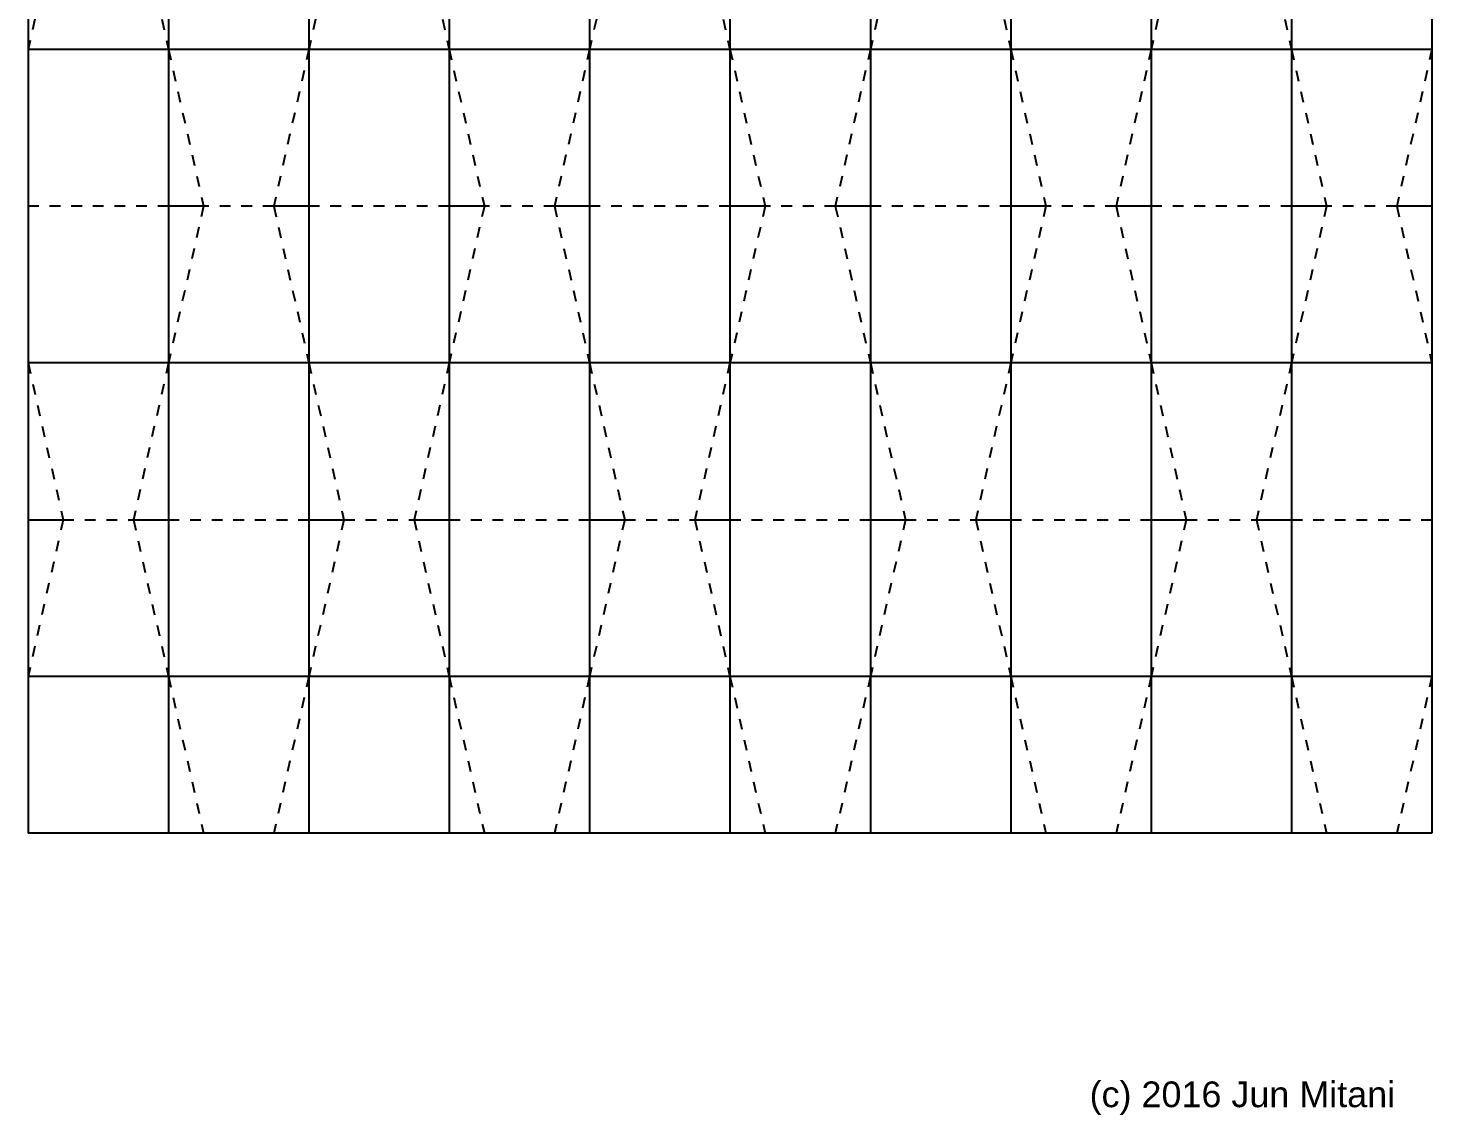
# Model space of a CAD drawing. Extents: x 11 to 197, y -288 to -9.
# Drawn here: x 13.9 to 197.2, y -287.6 to -145.7 of the extents above; entities that cross this region are included whole.
import ezdxf

# ---------------------------------------------------------------- set-up
doc = ezdxf.new("R2010")
doc.units = 0
for name, pattern in [('AI-LINETYPE-100', [2.822222, 1.411111, -1.411111]), ('AI-LINETYPE-111', [2.822222, 1.411111, -1.411111]), ('AI-LINETYPE-112', [2.822222, 1.411111, -1.411111]), ('AI-LINETYPE-113', [2.822222, 1.411111, -1.411111]), ('AI-LINETYPE-114', [2.822222, 1.411111, -1.411111]), ('AI-LINETYPE-115', [2.822222, 1.411111, -1.411111]), ('AI-LINETYPE-116', [2.822222, 1.411111, -1.411111]), ('AI-LINETYPE-117', [2.822222, 1.411111, -1.411111]), ('AI-LINETYPE-118', [2.822222, 1.411111, -1.411111]), ('AI-LINETYPE-119', [2.822222, 1.411111, -1.411111]), ('AI-LINETYPE-120', [2.822222, 1.411111, -1.411111]), ('AI-LINETYPE-131', [2.822222, 1.411111, -1.411111]), ('AI-LINETYPE-132', [2.822222, 1.411111, -1.411111]), ('AI-LINETYPE-133', [2.822222, 1.411111, -1.411111]), ('AI-LINETYPE-134', [2.822222, 1.411111, -1.411111]), ('AI-LINETYPE-135', [2.822222, 1.411111, -1.411111]), ('AI-LINETYPE-136', [2.822222, 1.411111, -1.411111]), ('AI-LINETYPE-137', [2.822222, 1.411111, -1.411111]), ('AI-LINETYPE-138', [2.822222, 1.411111, -1.411111]), ('AI-LINETYPE-139', [2.822222, 1.411111, -1.411111]), ('AI-LINETYPE-140', [2.822222, 1.411111, -1.411111]), ('AI-LINETYPE-41', [2.822222, 1.411111, -1.411111]), ('AI-LINETYPE-42', [2.822222, 1.411111, -1.411111]), ('AI-LINETYPE-43', [2.822222, 1.411111, -1.411111]), ('AI-LINETYPE-44', [2.822222, 1.411111, -1.411111]), ('AI-LINETYPE-45', [2.822222, 1.411111, -1.411111]), ('AI-LINETYPE-46', [2.822222, 1.411111, -1.411111]), ('AI-LINETYPE-47', [2.822222, 1.411111, -1.411111]), ('AI-LINETYPE-48', [2.822222, 1.411111, -1.411111]), ('AI-LINETYPE-49', [2.822222, 1.411111, -1.411111]), ('AI-LINETYPE-50', [2.822222, 1.411111, -1.411111]), ('AI-LINETYPE-51', [2.822222, 1.411111, -1.411111]), ('AI-LINETYPE-52', [2.822222, 1.411111, -1.411111]), ('AI-LINETYPE-53', [2.822222, 1.411111, -1.411111]), ('AI-LINETYPE-54', [2.822222, 1.411111, -1.411111]), ('AI-LINETYPE-55', [2.822222, 1.411111, -1.411111]), ('AI-LINETYPE-56', [2.822222, 1.411111, -1.411111]), ('AI-LINETYPE-57', [2.822222, 1.411111, -1.411111]), ('AI-LINETYPE-58', [2.822222, 1.411111, -1.411111]), ('AI-LINETYPE-59', [2.822222, 1.411111, -1.411111]), ('AI-LINETYPE-60', [2.822222, 1.411111, -1.411111]), ('AI-LINETYPE-61', [2.822222, 1.411111, -1.411111]), ('AI-LINETYPE-62', [2.822222, 1.411111, -1.411111]), ('AI-LINETYPE-63', [2.822222, 1.411111, -1.411111]), ('AI-LINETYPE-64', [2.822222, 1.411111, -1.411111]), ('AI-LINETYPE-65', [2.822222, 1.411111, -1.411111]), ('AI-LINETYPE-66', [2.822222, 1.411111, -1.411111]), ('AI-LINETYPE-67', [2.822222, 1.411111, -1.411111]), ('AI-LINETYPE-68', [2.822222, 1.411111, -1.411111]), ('AI-LINETYPE-69', [2.822222, 1.411111, -1.411111]), ('AI-LINETYPE-70', [2.822222, 1.411111, -1.411111]), ('AI-LINETYPE-71', [2.822222, 1.411111, -1.411111]), ('AI-LINETYPE-72', [2.822222, 1.411111, -1.411111]), ('AI-LINETYPE-73', [2.822222, 1.411111, -1.411111]), ('AI-LINETYPE-74', [2.822222, 1.411111, -1.411111]), ('AI-LINETYPE-75', [2.822222, 1.411111, -1.411111]), ('AI-LINETYPE-76', [2.822222, 1.411111, -1.411111]), ('AI-LINETYPE-77', [2.822222, 1.411111, -1.411111]), ('AI-LINETYPE-78', [2.822222, 1.411111, -1.411111]), ('AI-LINETYPE-79', [2.822222, 1.411111, -1.411111]), ('AI-LINETYPE-80', [2.822222, 1.411111, -1.411111]), ('AI-LINETYPE-81', [2.822222, 1.411111, -1.411111]), ('AI-LINETYPE-82', [2.822222, 1.411111, -1.411111]), ('AI-LINETYPE-83', [2.822222, 1.411111, -1.411111]), ('AI-LINETYPE-84', [2.822222, 1.411111, -1.411111]), ('AI-LINETYPE-85', [2.822222, 1.411111, -1.411111]), ('AI-LINETYPE-86', [2.822222, 1.411111, -1.411111]), ('AI-LINETYPE-87', [2.822222, 1.411111, -1.411111]), ('AI-LINETYPE-88', [2.822222, 1.411111, -1.411111]), ('AI-LINETYPE-89', [2.822222, 1.411111, -1.411111]), ('AI-LINETYPE-90', [2.822222, 1.411111, -1.411111]), ('AI-LINETYPE-91', [2.822222, 1.411111, -1.411111]), ('AI-LINETYPE-92', [2.822222, 1.411111, -1.411111]), ('AI-LINETYPE-93', [2.822222, 1.411111, -1.411111]), ('AI-LINETYPE-94', [2.822222, 1.411111, -1.411111]), ('AI-LINETYPE-95', [2.822222, 1.411111, -1.411111]), ('AI-LINETYPE-96', [2.822222, 1.411111, -1.411111]), ('AI-LINETYPE-97', [2.822222, 1.411111, -1.411111]), ('AI-LINETYPE-98', [2.822222, 1.411111, -1.411111]), ('AI-LINETYPE-99', [2.822222, 1.411111, -1.411111])]:
    doc.linetypes.add(name, pattern=pattern)
for name, color, linetype in [('CUTLINE', 7, 'CONTINUOUS'), ('MOUNTAINLINE', 7, 'CONTINUOUS'), ('TEXT', 7, 'CONTINUOUS'), ('VALLEYLINE', 7, 'CONTINUOUS')]:
    doc.layers.add(name, color=color, linetype=linetype)

# ---------------------------------------------------------------- blocks, each defined once
blk = doc.blocks.new('BLOCK_3')
at = {"layer": 'CUTLINE', "color": 7}
blk.add_lwpolyline([(197.2, -250.84), (13.92, -250.84)], dxfattribs=at)
blk = doc.blocks.new('BLOCK_5')
at = {"layer": 'CUTLINE', "color": 7}
blk.add_lwpolyline([(13.92, -128.07), (13.92, -250.84)], dxfattribs=at)
blk = doc.blocks.new('BLOCK_6')
at = {"layer": 'CUTLINE', "color": 7}
blk.add_lwpolyline([(197.2, -128.07), (197.2, -250.84)], dxfattribs=at)
blk = doc.blocks.new('BLOCK_48')
at = {"layer": 'VALLEYLINE', "color": 7, "linetype": 'AI-LINETYPE-41'}
blk.add_lwpolyline([(18.5, -128.07), (13.92, -148.53)], dxfattribs=at)
blk = doc.blocks.new('BLOCK_49')
at = {"layer": 'VALLEYLINE', "color": 7, "linetype": 'AI-LINETYPE-42'}
blk.add_lwpolyline([(197.2, -148.53), (192.62, -168.99)], dxfattribs=at)
blk = doc.blocks.new('BLOCK_50')
at = {"layer": 'VALLEYLINE', "color": 7, "linetype": 'AI-LINETYPE-43'}
blk.add_lwpolyline([(192.62, -168.99), (197.2, -189.46)], dxfattribs=at)
blk = doc.blocks.new('BLOCK_51')
at = {"layer": 'VALLEYLINE', "color": 7, "linetype": 'AI-LINETYPE-44'}
blk.add_lwpolyline([(13.92, -189.46), (18.5, -209.92)], dxfattribs=at)
blk = doc.blocks.new('BLOCK_52')
at = {"layer": 'VALLEYLINE', "color": 7, "linetype": 'AI-LINETYPE-45'}
blk.add_lwpolyline([(174.29, -128.07), (178.87, -148.53)], dxfattribs=at)
blk = doc.blocks.new('BLOCK_53')
at = {"layer": 'VALLEYLINE', "color": 7, "linetype": 'AI-LINETYPE-46'}
blk.add_lwpolyline([(178.87, -148.53), (183.46, -168.99)], dxfattribs=at)
blk = doc.blocks.new('BLOCK_54')
at = {"layer": 'VALLEYLINE', "color": 7, "linetype": 'AI-LINETYPE-47'}
blk.add_lwpolyline([(183.46, -168.99), (178.87, -189.46)], dxfattribs=at)
blk = doc.blocks.new('BLOCK_55')
at = {"layer": 'VALLEYLINE', "color": 7, "linetype": 'AI-LINETYPE-48'}
blk.add_lwpolyline([(178.87, -189.46), (174.29, -209.92)], dxfattribs=at)
blk = doc.blocks.new('BLOCK_56')
at = {"layer": 'VALLEYLINE', "color": 7, "linetype": 'AI-LINETYPE-49'}
blk.add_lwpolyline([(165.13, -128.07), (160.55, -148.53)], dxfattribs=at)
blk = doc.blocks.new('BLOCK_57')
at = {"layer": 'VALLEYLINE', "color": 7, "linetype": 'AI-LINETYPE-50'}
blk.add_lwpolyline([(160.55, -148.53), (155.96, -168.99)], dxfattribs=at)
blk = doc.blocks.new('BLOCK_58')
at = {"layer": 'VALLEYLINE', "color": 7, "linetype": 'AI-LINETYPE-51'}
blk.add_lwpolyline([(155.96, -168.99), (160.55, -189.46)], dxfattribs=at)
blk = doc.blocks.new('BLOCK_59')
at = {"layer": 'VALLEYLINE', "color": 7, "linetype": 'AI-LINETYPE-52'}
blk.add_lwpolyline([(160.55, -189.46), (165.13, -209.92)], dxfattribs=at)
blk = doc.blocks.new('BLOCK_60')
at = {"layer": 'VALLEYLINE', "color": 7, "linetype": 'AI-LINETYPE-53'}
blk.add_lwpolyline([(137.64, -128.07), (142.22, -148.53)], dxfattribs=at)
blk = doc.blocks.new('BLOCK_61')
at = {"layer": 'VALLEYLINE', "color": 7, "linetype": 'AI-LINETYPE-54'}
blk.add_lwpolyline([(142.22, -148.53), (146.8, -168.99)], dxfattribs=at)
blk = doc.blocks.new('BLOCK_62')
at = {"layer": 'VALLEYLINE', "color": 7, "linetype": 'AI-LINETYPE-55'}
blk.add_lwpolyline([(146.8, -168.99), (142.22, -189.46)], dxfattribs=at)
blk = doc.blocks.new('BLOCK_63')
at = {"layer": 'VALLEYLINE', "color": 7, "linetype": 'AI-LINETYPE-56'}
blk.add_lwpolyline([(142.22, -189.46), (137.64, -209.92)], dxfattribs=at)
blk = doc.blocks.new('BLOCK_64')
at = {"layer": 'VALLEYLINE', "color": 7, "linetype": 'AI-LINETYPE-57'}
blk.add_lwpolyline([(128.47, -128.07), (123.89, -148.53)], dxfattribs=at)
blk = doc.blocks.new('BLOCK_65')
at = {"layer": 'VALLEYLINE', "color": 7, "linetype": 'AI-LINETYPE-58'}
blk.add_lwpolyline([(123.89, -148.53), (119.31, -168.99)], dxfattribs=at)
blk = doc.blocks.new('BLOCK_66')
at = {"layer": 'VALLEYLINE', "color": 7, "linetype": 'AI-LINETYPE-59'}
blk.add_lwpolyline([(119.31, -168.99), (123.89, -189.46)], dxfattribs=at)
blk = doc.blocks.new('BLOCK_67')
at = {"layer": 'VALLEYLINE', "color": 7, "linetype": 'AI-LINETYPE-60'}
blk.add_lwpolyline([(123.89, -189.46), (128.47, -209.92)], dxfattribs=at)
blk = doc.blocks.new('BLOCK_68')
at = {"layer": 'VALLEYLINE', "color": 7, "linetype": 'AI-LINETYPE-61'}
blk.add_lwpolyline([(100.98, -128.07), (105.56, -148.53)], dxfattribs=at)
blk = doc.blocks.new('BLOCK_69')
at = {"layer": 'VALLEYLINE', "color": 7, "linetype": 'AI-LINETYPE-62'}
blk.add_lwpolyline([(105.56, -148.53), (110.14, -168.99)], dxfattribs=at)
blk = doc.blocks.new('BLOCK_70')
at = {"layer": 'VALLEYLINE', "color": 7, "linetype": 'AI-LINETYPE-63'}
blk.add_lwpolyline([(110.14, -168.99), (105.56, -189.46)], dxfattribs=at)
blk = doc.blocks.new('BLOCK_71')
at = {"layer": 'VALLEYLINE', "color": 7, "linetype": 'AI-LINETYPE-64'}
blk.add_lwpolyline([(105.56, -189.46), (100.98, -209.92)], dxfattribs=at)
blk = doc.blocks.new('BLOCK_72')
at = {"layer": 'VALLEYLINE', "color": 7, "linetype": 'AI-LINETYPE-65'}
blk.add_lwpolyline([(91.81, -128.07), (87.23, -148.53)], dxfattribs=at)
blk = doc.blocks.new('BLOCK_73')
at = {"layer": 'VALLEYLINE', "color": 7, "linetype": 'AI-LINETYPE-66'}
blk.add_lwpolyline([(87.23, -148.53), (82.65, -168.99)], dxfattribs=at)
blk = doc.blocks.new('BLOCK_74')
at = {"layer": 'VALLEYLINE', "color": 7, "linetype": 'AI-LINETYPE-67'}
blk.add_lwpolyline([(82.65, -168.99), (87.23, -189.46)], dxfattribs=at)
blk = doc.blocks.new('BLOCK_75')
at = {"layer": 'VALLEYLINE', "color": 7, "linetype": 'AI-LINETYPE-68'}
blk.add_lwpolyline([(87.23, -189.46), (91.81, -209.92)], dxfattribs=at)
blk = doc.blocks.new('BLOCK_76')
at = {"layer": 'VALLEYLINE', "color": 7, "linetype": 'AI-LINETYPE-69'}
blk.add_lwpolyline([(64.32, -128.07), (68.9, -148.53)], dxfattribs=at)
blk = doc.blocks.new('BLOCK_77')
at = {"layer": 'VALLEYLINE', "color": 7, "linetype": 'AI-LINETYPE-70'}
blk.add_lwpolyline([(68.9, -148.53), (73.49, -168.99)], dxfattribs=at)
blk = doc.blocks.new('BLOCK_78')
at = {"layer": 'VALLEYLINE', "color": 7, "linetype": 'AI-LINETYPE-71'}
blk.add_lwpolyline([(73.49, -168.99), (68.9, -189.46)], dxfattribs=at)
blk = doc.blocks.new('BLOCK_79')
at = {"layer": 'VALLEYLINE', "color": 7, "linetype": 'AI-LINETYPE-72'}
blk.add_lwpolyline([(68.9, -189.46), (64.32, -209.92)], dxfattribs=at)
blk = doc.blocks.new('BLOCK_80')
at = {"layer": 'VALLEYLINE', "color": 7, "linetype": 'AI-LINETYPE-73'}
blk.add_lwpolyline([(50.58, -189.46), (55.16, -209.92)], dxfattribs=at)
blk = doc.blocks.new('BLOCK_81')
at = {"layer": 'VALLEYLINE', "color": 7, "linetype": 'AI-LINETYPE-74'}
blk.add_lwpolyline([(50.58, -148.53), (45.99, -168.99)], dxfattribs=at)
blk = doc.blocks.new('BLOCK_82')
at = {"layer": 'VALLEYLINE', "color": 7, "linetype": 'AI-LINETYPE-75'}
blk.add_lwpolyline([(45.99, -168.99), (50.58, -189.46)], dxfattribs=at)
blk = doc.blocks.new('BLOCK_83')
at = {"layer": 'VALLEYLINE', "color": 7, "linetype": 'AI-LINETYPE-76'}
blk.add_lwpolyline([(55.16, -128.07), (50.58, -148.53)], dxfattribs=at)
blk = doc.blocks.new('BLOCK_84')
at = {"layer": 'VALLEYLINE', "color": 7, "linetype": 'AI-LINETYPE-77'}
blk.add_lwpolyline([(27.67, -128.07), (32.25, -148.53)], dxfattribs=at)
blk = doc.blocks.new('BLOCK_85')
at = {"layer": 'VALLEYLINE', "color": 7, "linetype": 'AI-LINETYPE-78'}
blk.add_lwpolyline([(32.25, -148.53), (36.83, -168.99)], dxfattribs=at)
blk = doc.blocks.new('BLOCK_86')
at = {"layer": 'VALLEYLINE', "color": 7, "linetype": 'AI-LINETYPE-79'}
blk.add_lwpolyline([(36.83, -168.99), (32.25, -189.46)], dxfattribs=at)
blk = doc.blocks.new('BLOCK_87')
at = {"layer": 'VALLEYLINE', "color": 7, "linetype": 'AI-LINETYPE-80'}
blk.add_lwpolyline([(32.25, -189.46), (27.67, -209.92)], dxfattribs=at)
blk = doc.blocks.new('BLOCK_88')
at = {"layer": 'VALLEYLINE', "color": 7, "linetype": 'AI-LINETYPE-81'}
blk.add_lwpolyline([(18.5, -209.92), (13.92, -230.38)], dxfattribs=at)
blk = doc.blocks.new('BLOCK_89')
at = {"layer": 'VALLEYLINE', "color": 7, "linetype": 'AI-LINETYPE-82'}
blk.add_lwpolyline([(197.2, -230.38), (192.62, -250.84)], dxfattribs=at)
blk = doc.blocks.new('BLOCK_90')
at = {"layer": 'VALLEYLINE', "color": 7, "linetype": 'AI-LINETYPE-83'}
blk.add_lwpolyline([(174.29, -209.92), (178.87, -230.38)], dxfattribs=at)
blk = doc.blocks.new('BLOCK_91')
at = {"layer": 'VALLEYLINE', "color": 7, "linetype": 'AI-LINETYPE-84'}
blk.add_lwpolyline([(178.87, -230.38), (183.46, -250.84)], dxfattribs=at)
blk = doc.blocks.new('BLOCK_92')
at = {"layer": 'VALLEYLINE', "color": 7, "linetype": 'AI-LINETYPE-85'}
blk.add_lwpolyline([(165.13, -209.92), (160.55, -230.38)], dxfattribs=at)
blk = doc.blocks.new('BLOCK_93')
at = {"layer": 'VALLEYLINE', "color": 7, "linetype": 'AI-LINETYPE-86'}
blk.add_lwpolyline([(160.55, -230.38), (155.96, -250.84)], dxfattribs=at)
blk = doc.blocks.new('BLOCK_94')
at = {"layer": 'VALLEYLINE', "color": 7, "linetype": 'AI-LINETYPE-87'}
blk.add_lwpolyline([(137.64, -209.92), (142.22, -230.38)], dxfattribs=at)
blk = doc.blocks.new('BLOCK_95')
at = {"layer": 'VALLEYLINE', "color": 7, "linetype": 'AI-LINETYPE-88'}
blk.add_lwpolyline([(142.22, -230.38), (146.8, -250.84)], dxfattribs=at)
blk = doc.blocks.new('BLOCK_96')
at = {"layer": 'VALLEYLINE', "color": 7, "linetype": 'AI-LINETYPE-89'}
blk.add_lwpolyline([(128.47, -209.92), (123.89, -230.38)], dxfattribs=at)
blk = doc.blocks.new('BLOCK_97')
at = {"layer": 'VALLEYLINE', "color": 7, "linetype": 'AI-LINETYPE-90'}
blk.add_lwpolyline([(123.89, -230.38), (119.31, -250.84)], dxfattribs=at)
blk = doc.blocks.new('BLOCK_98')
at = {"layer": 'VALLEYLINE', "color": 7, "linetype": 'AI-LINETYPE-91'}
blk.add_lwpolyline([(100.98, -209.92), (105.56, -230.38)], dxfattribs=at)
blk = doc.blocks.new('BLOCK_99')
at = {"layer": 'VALLEYLINE', "color": 7, "linetype": 'AI-LINETYPE-92'}
blk.add_lwpolyline([(105.56, -230.38), (110.14, -250.84)], dxfattribs=at)
blk = doc.blocks.new('BLOCK_100')
at = {"layer": 'VALLEYLINE', "color": 7, "linetype": 'AI-LINETYPE-93'}
blk.add_lwpolyline([(91.81, -209.92), (87.23, -230.38)], dxfattribs=at)
blk = doc.blocks.new('BLOCK_101')
at = {"layer": 'VALLEYLINE', "color": 7, "linetype": 'AI-LINETYPE-94'}
blk.add_lwpolyline([(87.23, -230.38), (82.65, -250.84)], dxfattribs=at)
blk = doc.blocks.new('BLOCK_102')
at = {"layer": 'VALLEYLINE', "color": 7, "linetype": 'AI-LINETYPE-95'}
blk.add_lwpolyline([(64.32, -209.92), (68.9, -230.38)], dxfattribs=at)
blk = doc.blocks.new('BLOCK_103')
at = {"layer": 'VALLEYLINE', "color": 7, "linetype": 'AI-LINETYPE-96'}
blk.add_lwpolyline([(68.9, -230.38), (73.49, -250.84)], dxfattribs=at)
blk = doc.blocks.new('BLOCK_104')
at = {"layer": 'VALLEYLINE', "color": 7, "linetype": 'AI-LINETYPE-97'}
blk.add_lwpolyline([(50.58, -230.38), (45.99, -250.84)], dxfattribs=at)
blk = doc.blocks.new('BLOCK_105')
at = {"layer": 'VALLEYLINE', "color": 7, "linetype": 'AI-LINETYPE-98'}
blk.add_lwpolyline([(55.16, -209.92), (50.58, -230.38)], dxfattribs=at)
blk = doc.blocks.new('BLOCK_106')
at = {"layer": 'VALLEYLINE', "color": 7, "linetype": 'AI-LINETYPE-99'}
blk.add_lwpolyline([(27.67, -209.92), (32.25, -230.38)], dxfattribs=at)
blk = doc.blocks.new('BLOCK_107')
at = {"layer": 'VALLEYLINE', "color": 7, "linetype": 'AI-LINETYPE-100'}
blk.add_lwpolyline([(32.25, -230.38), (36.83, -250.84)], dxfattribs=at)
blk = doc.blocks.new('BLOCK_118')
at = {"layer": 'VALLEYLINE', "color": 7, "linetype": 'AI-LINETYPE-111'}
blk.add_lwpolyline([(32.25, -168.99), (13.92, -168.99)], dxfattribs=at)
blk = doc.blocks.new('BLOCK_119')
at = {"layer": 'VALLEYLINE', "color": 7, "linetype": 'AI-LINETYPE-112'}
blk.add_lwpolyline([(45.99, -168.99), (36.83, -168.99)], dxfattribs=at)
blk = doc.blocks.new('BLOCK_120')
at = {"layer": 'VALLEYLINE', "color": 7, "linetype": 'AI-LINETYPE-113'}
blk.add_lwpolyline([(82.65, -168.99), (73.49, -168.99)], dxfattribs=at)
blk = doc.blocks.new('BLOCK_121')
at = {"layer": 'VALLEYLINE', "color": 7, "linetype": 'AI-LINETYPE-114'}
blk.add_lwpolyline([(68.9, -168.99), (50.58, -168.99)], dxfattribs=at)
blk = doc.blocks.new('BLOCK_122')
at = {"layer": 'VALLEYLINE', "color": 7, "linetype": 'AI-LINETYPE-115'}
blk.add_lwpolyline([(105.56, -168.99), (87.23, -168.99)], dxfattribs=at)
blk = doc.blocks.new('BLOCK_123')
at = {"layer": 'VALLEYLINE', "color": 7, "linetype": 'AI-LINETYPE-116'}
blk.add_lwpolyline([(119.31, -168.99), (110.14, -168.99)], dxfattribs=at)
blk = doc.blocks.new('BLOCK_124')
at = {"layer": 'VALLEYLINE', "color": 7, "linetype": 'AI-LINETYPE-117'}
blk.add_lwpolyline([(155.96, -168.99), (146.8, -168.99)], dxfattribs=at)
blk = doc.blocks.new('BLOCK_125')
at = {"layer": 'VALLEYLINE', "color": 7, "linetype": 'AI-LINETYPE-118'}
blk.add_lwpolyline([(142.22, -168.99), (123.89, -168.99)], dxfattribs=at)
blk = doc.blocks.new('BLOCK_126')
at = {"layer": 'VALLEYLINE', "color": 7, "linetype": 'AI-LINETYPE-119'}
blk.add_lwpolyline([(178.88, -168.99), (160.55, -168.99)], dxfattribs=at)
blk = doc.blocks.new('BLOCK_127')
at = {"layer": 'VALLEYLINE', "color": 7, "linetype": 'AI-LINETYPE-120'}
blk.add_lwpolyline([(192.62, -168.99), (183.46, -168.99)], dxfattribs=at)
blk = doc.blocks.new('BLOCK_138')
at = {"layer": 'VALLEYLINE', "color": 7, "linetype": 'AI-LINETYPE-131'}
blk.add_lwpolyline([(178.88, -209.92), (197.2, -209.92)], dxfattribs=at)
blk = doc.blocks.new('BLOCK_139')
at = {"layer": 'VALLEYLINE', "color": 7, "linetype": 'AI-LINETYPE-132'}
blk.add_lwpolyline([(165.13, -209.92), (174.29, -209.92)], dxfattribs=at)
blk = doc.blocks.new('BLOCK_140')
at = {"layer": 'VALLEYLINE', "color": 7, "linetype": 'AI-LINETYPE-133'}
blk.add_lwpolyline([(128.47, -209.92), (137.64, -209.92)], dxfattribs=at)
blk = doc.blocks.new('BLOCK_141')
at = {"layer": 'VALLEYLINE', "color": 7, "linetype": 'AI-LINETYPE-134'}
blk.add_lwpolyline([(142.22, -209.92), (160.55, -209.92)], dxfattribs=at)
blk = doc.blocks.new('BLOCK_142')
at = {"layer": 'VALLEYLINE', "color": 7, "linetype": 'AI-LINETYPE-135'}
blk.add_lwpolyline([(105.56, -209.92), (123.89, -209.92)], dxfattribs=at)
blk = doc.blocks.new('BLOCK_143')
at = {"layer": 'VALLEYLINE', "color": 7, "linetype": 'AI-LINETYPE-136'}
blk.add_lwpolyline([(91.81, -209.92), (100.98, -209.92)], dxfattribs=at)
blk = doc.blocks.new('BLOCK_144')
at = {"layer": 'VALLEYLINE', "color": 7, "linetype": 'AI-LINETYPE-137'}
blk.add_lwpolyline([(55.16, -209.92), (64.32, -209.92)], dxfattribs=at)
blk = doc.blocks.new('BLOCK_145')
at = {"layer": 'VALLEYLINE', "color": 7, "linetype": 'AI-LINETYPE-138'}
blk.add_lwpolyline([(68.91, -209.92), (87.23, -209.92)], dxfattribs=at)
blk = doc.blocks.new('BLOCK_146')
at = {"layer": 'VALLEYLINE', "color": 7, "linetype": 'AI-LINETYPE-139'}
blk.add_lwpolyline([(32.25, -209.92), (50.58, -209.92)], dxfattribs=at)
blk = doc.blocks.new('BLOCK_147')
at = {"layer": 'VALLEYLINE', "color": 7, "linetype": 'AI-LINETYPE-140'}
blk.add_lwpolyline([(18.5, -209.92), (27.67, -209.92)], dxfattribs=at)
blk = doc.blocks.new('BLOCK_177')
at = {"layer": 'MOUNTAINLINE', "color": 7}
blk.add_lwpolyline([(178.87, -128.07), (178.87, -250.84)], dxfattribs=at)
blk = doc.blocks.new('BLOCK_178')
at = {"layer": 'MOUNTAINLINE', "color": 7}
blk.add_lwpolyline([(160.55, -128.07), (160.55, -250.84)], dxfattribs=at)
blk = doc.blocks.new('BLOCK_179')
at = {"layer": 'MOUNTAINLINE', "color": 7}
blk.add_lwpolyline([(142.22, -128.07), (142.22, -250.84)], dxfattribs=at)
blk = doc.blocks.new('BLOCK_180')
at = {"layer": 'MOUNTAINLINE', "color": 7}
blk.add_lwpolyline([(123.89, -128.07), (123.89, -250.84)], dxfattribs=at)
blk = doc.blocks.new('BLOCK_181')
at = {"layer": 'MOUNTAINLINE', "color": 7}
blk.add_lwpolyline([(105.56, -128.07), (105.56, -250.84)], dxfattribs=at)
blk = doc.blocks.new('BLOCK_182')
at = {"layer": 'MOUNTAINLINE', "color": 7}
blk.add_lwpolyline([(87.23, -128.07), (87.23, -250.84)], dxfattribs=at)
blk = doc.blocks.new('BLOCK_183')
at = {"layer": 'MOUNTAINLINE', "color": 7}
blk.add_lwpolyline([(68.9, -128.07), (68.9, -250.84)], dxfattribs=at)
blk = doc.blocks.new('BLOCK_184')
at = {"layer": 'MOUNTAINLINE', "color": 7}
blk.add_lwpolyline([(50.58, -128.07), (50.58, -250.84)], dxfattribs=at)
blk = doc.blocks.new('BLOCK_185')
at = {"layer": 'MOUNTAINLINE', "color": 7}
blk.add_lwpolyline([(32.25, -128.07), (32.25, -250.84)], dxfattribs=at)
blk = doc.blocks.new('BLOCK_186')
at = {"layer": 'MOUNTAINLINE', "color": 7}
blk.add_lwpolyline([(197.2, -148.53), (178.87, -148.53)], dxfattribs=at)
blk = doc.blocks.new('BLOCK_187')
at = {"layer": 'MOUNTAINLINE', "color": 7}
blk.add_lwpolyline([(197.2, -189.46), (178.87, -189.46)], dxfattribs=at)
blk = doc.blocks.new('BLOCK_188')
at = {"layer": 'MOUNTAINLINE', "color": 7}
blk.add_lwpolyline([(178.87, -148.53), (160.55, -148.53)], dxfattribs=at)
blk = doc.blocks.new('BLOCK_189')
at = {"layer": 'MOUNTAINLINE', "color": 7}
blk.add_lwpolyline([(178.87, -189.46), (160.55, -189.46)], dxfattribs=at)
blk = doc.blocks.new('BLOCK_190')
at = {"layer": 'MOUNTAINLINE', "color": 7}
blk.add_lwpolyline([(160.55, -148.53), (142.22, -148.53)], dxfattribs=at)
blk = doc.blocks.new('BLOCK_191')
at = {"layer": 'MOUNTAINLINE', "color": 7}
blk.add_lwpolyline([(160.55, -189.46), (142.22, -189.46)], dxfattribs=at)
blk = doc.blocks.new('BLOCK_192')
at = {"layer": 'MOUNTAINLINE', "color": 7}
blk.add_lwpolyline([(142.22, -148.53), (123.89, -148.53)], dxfattribs=at)
blk = doc.blocks.new('BLOCK_193')
at = {"layer": 'MOUNTAINLINE', "color": 7}
blk.add_lwpolyline([(142.22, -189.46), (123.89, -189.46)], dxfattribs=at)
blk = doc.blocks.new('BLOCK_194')
at = {"layer": 'MOUNTAINLINE', "color": 7}
blk.add_lwpolyline([(123.89, -148.53), (105.56, -148.53)], dxfattribs=at)
blk = doc.blocks.new('BLOCK_195')
at = {"layer": 'MOUNTAINLINE', "color": 7}
blk.add_lwpolyline([(123.89, -189.46), (105.56, -189.46)], dxfattribs=at)
blk = doc.blocks.new('BLOCK_196')
at = {"layer": 'MOUNTAINLINE', "color": 7}
blk.add_lwpolyline([(105.56, -148.53), (87.23, -148.53)], dxfattribs=at)
blk = doc.blocks.new('BLOCK_197')
at = {"layer": 'MOUNTAINLINE', "color": 7}
blk.add_lwpolyline([(105.56, -189.46), (87.23, -189.46)], dxfattribs=at)
blk = doc.blocks.new('BLOCK_198')
at = {"layer": 'MOUNTAINLINE', "color": 7}
blk.add_lwpolyline([(87.23, -148.53), (68.9, -148.53)], dxfattribs=at)
blk = doc.blocks.new('BLOCK_199')
at = {"layer": 'MOUNTAINLINE', "color": 7}
blk.add_lwpolyline([(87.23, -189.46), (68.9, -189.46)], dxfattribs=at)
blk = doc.blocks.new('BLOCK_200')
at = {"layer": 'MOUNTAINLINE', "color": 7}
blk.add_lwpolyline([(68.9, -148.53), (50.58, -148.53)], dxfattribs=at)
blk = doc.blocks.new('BLOCK_201')
at = {"layer": 'MOUNTAINLINE', "color": 7}
blk.add_lwpolyline([(68.9, -189.46), (50.58, -189.46)], dxfattribs=at)
blk = doc.blocks.new('BLOCK_202')
at = {"layer": 'MOUNTAINLINE', "color": 7}
blk.add_lwpolyline([(50.58, -148.53), (32.25, -148.53)], dxfattribs=at)
blk = doc.blocks.new('BLOCK_203')
at = {"layer": 'MOUNTAINLINE', "color": 7}
blk.add_lwpolyline([(50.58, -189.46), (32.25, -189.46)], dxfattribs=at)
blk = doc.blocks.new('BLOCK_204')
at = {"layer": 'MOUNTAINLINE', "color": 7}
blk.add_lwpolyline([(32.25, -148.53), (13.92, -148.53)], dxfattribs=at)
blk = doc.blocks.new('BLOCK_205')
at = {"layer": 'MOUNTAINLINE', "color": 7}
blk.add_lwpolyline([(32.25, -189.46), (13.92, -189.46)], dxfattribs=at)
blk = doc.blocks.new('BLOCK_206')
at = {"layer": 'MOUNTAINLINE', "color": 7}
blk.add_lwpolyline([(197.2, -230.38), (178.87, -230.38)], dxfattribs=at)
blk = doc.blocks.new('BLOCK_207')
at = {"layer": 'MOUNTAINLINE', "color": 7}
blk.add_lwpolyline([(178.87, -230.38), (160.55, -230.38)], dxfattribs=at)
blk = doc.blocks.new('BLOCK_208')
at = {"layer": 'MOUNTAINLINE', "color": 7}
blk.add_lwpolyline([(160.55, -230.38), (142.22, -230.38)], dxfattribs=at)
blk = doc.blocks.new('BLOCK_209')
at = {"layer": 'MOUNTAINLINE', "color": 7}
blk.add_lwpolyline([(142.22, -230.38), (123.89, -230.38)], dxfattribs=at)
blk = doc.blocks.new('BLOCK_210')
at = {"layer": 'MOUNTAINLINE', "color": 7}
blk.add_lwpolyline([(123.89, -230.38), (105.56, -230.38)], dxfattribs=at)
blk = doc.blocks.new('BLOCK_211')
at = {"layer": 'MOUNTAINLINE', "color": 7}
blk.add_lwpolyline([(105.56, -230.38), (87.23, -230.38)], dxfattribs=at)
blk = doc.blocks.new('BLOCK_212')
at = {"layer": 'MOUNTAINLINE', "color": 7}
blk.add_lwpolyline([(87.23, -230.38), (68.9, -230.38)], dxfattribs=at)
blk = doc.blocks.new('BLOCK_213')
at = {"layer": 'MOUNTAINLINE', "color": 7}
blk.add_lwpolyline([(68.9, -230.38), (50.58, -230.38)], dxfattribs=at)
blk = doc.blocks.new('BLOCK_214')
at = {"layer": 'MOUNTAINLINE', "color": 7}
blk.add_lwpolyline([(50.58, -230.38), (32.25, -230.38)], dxfattribs=at)
blk = doc.blocks.new('BLOCK_215')
at = {"layer": 'MOUNTAINLINE', "color": 7}
blk.add_lwpolyline([(32.25, -230.38), (13.92, -230.38)], dxfattribs=at)
blk = doc.blocks.new('BLOCK_226')
at = {"layer": 'MOUNTAINLINE', "color": 7}
blk.add_lwpolyline([(36.83, -168.99), (32.25, -168.99)], dxfattribs=at)
blk = doc.blocks.new('BLOCK_227')
at = {"layer": 'MOUNTAINLINE', "color": 7}
blk.add_lwpolyline([(50.58, -168.99), (45.99, -168.99)], dxfattribs=at)
blk = doc.blocks.new('BLOCK_228')
at = {"layer": 'MOUNTAINLINE', "color": 7}
blk.add_lwpolyline([(73.49, -168.99), (68.9, -168.99)], dxfattribs=at)
blk = doc.blocks.new('BLOCK_229')
at = {"layer": 'MOUNTAINLINE', "color": 7}
blk.add_lwpolyline([(87.23, -168.99), (82.65, -168.99)], dxfattribs=at)
blk = doc.blocks.new('BLOCK_230')
at = {"layer": 'MOUNTAINLINE', "color": 7}
blk.add_lwpolyline([(110.14, -168.99), (105.56, -168.99)], dxfattribs=at)
blk = doc.blocks.new('BLOCK_231')
at = {"layer": 'MOUNTAINLINE', "color": 7}
blk.add_lwpolyline([(123.89, -168.99), (119.31, -168.99)], dxfattribs=at)
blk = doc.blocks.new('BLOCK_232')
at = {"layer": 'MOUNTAINLINE', "color": 7}
blk.add_lwpolyline([(146.8, -168.99), (142.22, -168.99)], dxfattribs=at)
blk = doc.blocks.new('BLOCK_233')
at = {"layer": 'MOUNTAINLINE', "color": 7}
blk.add_lwpolyline([(160.55, -168.99), (155.96, -168.99)], dxfattribs=at)
blk = doc.blocks.new('BLOCK_234')
at = {"layer": 'MOUNTAINLINE', "color": 7}
blk.add_lwpolyline([(183.46, -168.99), (178.88, -168.99)], dxfattribs=at)
blk = doc.blocks.new('BLOCK_235')
at = {"layer": 'MOUNTAINLINE', "color": 7}
blk.add_lwpolyline([(197.2, -168.99), (192.62, -168.99)], dxfattribs=at)
blk = doc.blocks.new('BLOCK_246')
at = {"layer": 'MOUNTAINLINE', "color": 7}
blk.add_lwpolyline([(174.29, -209.92), (178.88, -209.92)], dxfattribs=at)
blk = doc.blocks.new('BLOCK_247')
at = {"layer": 'MOUNTAINLINE', "color": 7}
blk.add_lwpolyline([(160.55, -209.92), (165.13, -209.92)], dxfattribs=at)
blk = doc.blocks.new('BLOCK_248')
at = {"layer": 'MOUNTAINLINE', "color": 7}
blk.add_lwpolyline([(137.64, -209.92), (142.22, -209.92)], dxfattribs=at)
blk = doc.blocks.new('BLOCK_249')
at = {"layer": 'MOUNTAINLINE', "color": 7}
blk.add_lwpolyline([(123.89, -209.92), (128.47, -209.92)], dxfattribs=at)
blk = doc.blocks.new('BLOCK_250')
at = {"layer": 'MOUNTAINLINE', "color": 7}
blk.add_lwpolyline([(100.98, -209.92), (105.56, -209.92)], dxfattribs=at)
blk = doc.blocks.new('BLOCK_251')
at = {"layer": 'MOUNTAINLINE', "color": 7}
blk.add_lwpolyline([(87.23, -209.92), (91.81, -209.92)], dxfattribs=at)
blk = doc.blocks.new('BLOCK_252')
at = {"layer": 'MOUNTAINLINE', "color": 7}
blk.add_lwpolyline([(64.32, -209.92), (68.91, -209.92)], dxfattribs=at)
blk = doc.blocks.new('BLOCK_253')
at = {"layer": 'MOUNTAINLINE', "color": 7}
blk.add_lwpolyline([(50.58, -209.92), (55.16, -209.92)], dxfattribs=at)
blk = doc.blocks.new('BLOCK_254')
at = {"layer": 'MOUNTAINLINE', "color": 7}
blk.add_lwpolyline([(27.67, -209.92), (32.25, -209.92)], dxfattribs=at)
blk = doc.blocks.new('BLOCK_255')
at = {"layer": 'MOUNTAINLINE', "color": 7}
blk.add_lwpolyline([(13.92, -209.92), (18.5, -209.92)], dxfattribs=at)

msp = doc.modelspace()

# ---------------------------------------------------------------- block references
at = {"layer": 'CUTLINE'}
for name in ['BLOCK_5', 'BLOCK_6', 'BLOCK_3']:
    msp.add_blockref(name, (0, 0), dxfattribs=at)
at = {"layer": 'MOUNTAINLINE'}
for name in ['BLOCK_185', 'BLOCK_184', 'BLOCK_183', 'BLOCK_182', 'BLOCK_181', 'BLOCK_180', 'BLOCK_179', 'BLOCK_178', 'BLOCK_177', 'BLOCK_204', 'BLOCK_202', 'BLOCK_200', 'BLOCK_198', 'BLOCK_196', 'BLOCK_194', 'BLOCK_192', 'BLOCK_190', 'BLOCK_188', 'BLOCK_186', 'BLOCK_226', 'BLOCK_227', 'BLOCK_228', 'BLOCK_229', 'BLOCK_230', 'BLOCK_231', 'BLOCK_232', 'BLOCK_233', 'BLOCK_234', 'BLOCK_235', 'BLOCK_205', 'BLOCK_203', 'BLOCK_201', 'BLOCK_199', 'BLOCK_197', 'BLOCK_195', 'BLOCK_193', 'BLOCK_191', 'BLOCK_189', 'BLOCK_187', 'BLOCK_255', 'BLOCK_254', 'BLOCK_253', 'BLOCK_252', 'BLOCK_251', 'BLOCK_250', 'BLOCK_249', 'BLOCK_248', 'BLOCK_247', 'BLOCK_246', 'BLOCK_215', 'BLOCK_214', 'BLOCK_213', 'BLOCK_212', 'BLOCK_211', 'BLOCK_210', 'BLOCK_209', 'BLOCK_208', 'BLOCK_207', 'BLOCK_206']:
    msp.add_blockref(name, (0, 0), dxfattribs=at)
at = {"layer": 'VALLEYLINE'}
for name in ['BLOCK_48', 'BLOCK_84', 'BLOCK_83', 'BLOCK_76', 'BLOCK_72', 'BLOCK_68', 'BLOCK_64', 'BLOCK_60', 'BLOCK_56', 'BLOCK_52', 'BLOCK_85', 'BLOCK_81', 'BLOCK_77', 'BLOCK_73', 'BLOCK_69', 'BLOCK_65', 'BLOCK_61', 'BLOCK_57', 'BLOCK_53', 'BLOCK_49', 'BLOCK_118', 'BLOCK_86', 'BLOCK_119', 'BLOCK_82', 'BLOCK_121', 'BLOCK_78', 'BLOCK_120', 'BLOCK_74', 'BLOCK_122', 'BLOCK_70', 'BLOCK_123', 'BLOCK_66', 'BLOCK_125', 'BLOCK_62', 'BLOCK_124', 'BLOCK_58', 'BLOCK_126', 'BLOCK_54', 'BLOCK_127', 'BLOCK_50', 'BLOCK_51', 'BLOCK_87', 'BLOCK_80', 'BLOCK_79', 'BLOCK_75', 'BLOCK_71', 'BLOCK_67', 'BLOCK_63', 'BLOCK_59', 'BLOCK_55', 'BLOCK_88', 'BLOCK_147', 'BLOCK_106', 'BLOCK_146', 'BLOCK_105', 'BLOCK_144', 'BLOCK_102', 'BLOCK_145', 'BLOCK_100', 'BLOCK_143', 'BLOCK_98', 'BLOCK_142', 'BLOCK_96', 'BLOCK_140', 'BLOCK_94', 'BLOCK_141', 'BLOCK_92', 'BLOCK_139', 'BLOCK_90', 'BLOCK_138', 'BLOCK_107', 'BLOCK_104', 'BLOCK_103', 'BLOCK_101', 'BLOCK_99', 'BLOCK_97', 'BLOCK_95', 'BLOCK_93', 'BLOCK_91', 'BLOCK_89']:
    msp.add_blockref(name, (0, 0), dxfattribs=at)

# ---------------------------------------------------------------- texts
at = {"layer": 'TEXT', "color": 7, "insert": (152.51, -287.61), "char_height": 3.3584, "attachment_point": 7}
msp.add_mtext('\\fArial|b0|i0|c0|p34;\\W1;(c) 2016 Jun Mitani', dxfattribs=at)

doc.saveas('drawing.dxf')
